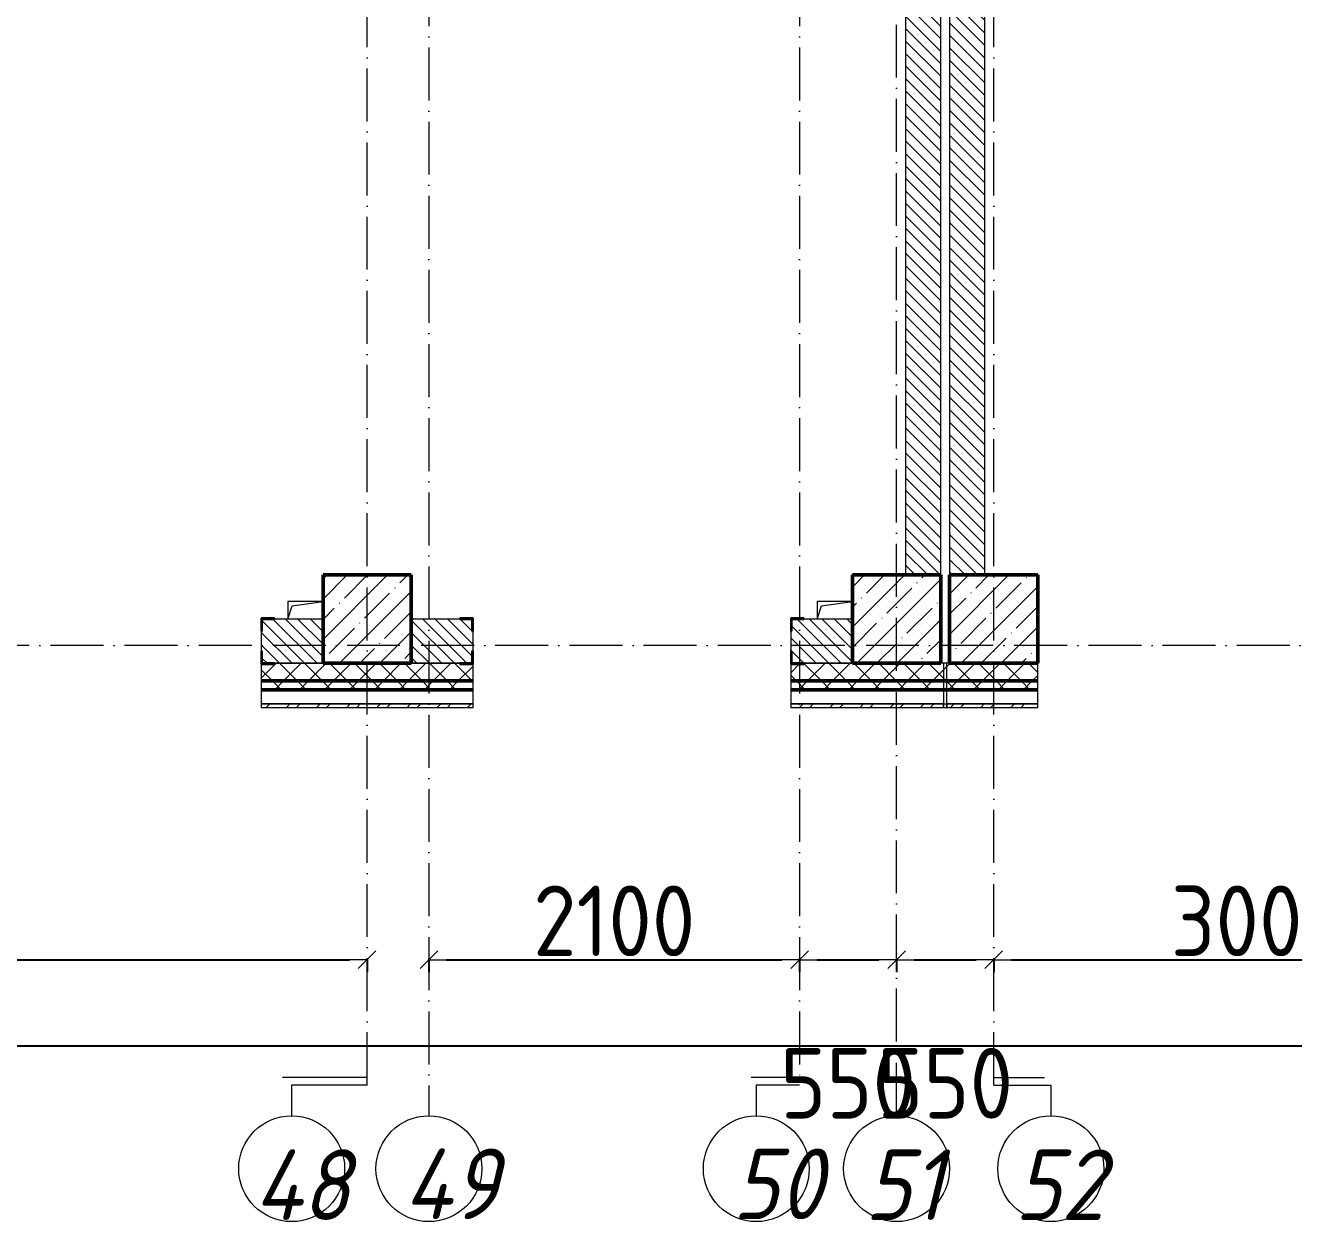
# Model space of a CAD drawing. Header units: millimetres. Extents: x -135211 to 49383, y -8033 to 228499.
# Drawn here: x -63279 to -56093, y 122849 to 129627 of the extents above; entities that cross this region are included whole.
import ezdxf

# ---------------------------------------------------------------- set-up
doc = ezdxf.new("R2010")
doc.units = ezdxf.units.MM
doc.linetypes.add('50_200_ШТРИХ_1Т_ш5_п1_п1_', pattern=[700, 500, -100, 0, -100])
for name, color, linetype, lineweight in [('A-____-____-DIMS', 7, 'Continuous', 9), ('A-GENM-____-MCUT', 7, 'Continuous', 25), ('A-GENM-____-OTLN', 7, 'Continuous', 9), ('A-GENM-____-OTLN-1', 7, 'Continuous', 25), ('A-WALL-____-MCUT-2', 7, 'Continuous', 50), ('A-WALL-____-MCUT-3', 7, 'Continuous', 9), ('A-WALL-____-OTLN', 7, 'Continuous', 9), ('A-WALL-____-PATT-1', 7, 'Continuous', 9), ('A-WALL-FNSH-MCUT-1', 7, 'Continuous', 9), ('S-COLS-____-MCUT', 7, 'Continuous', 50), ('S-COLS-____-OTLN', 7, 'Continuous', 9), ('S-GRID-____-IDEN', 7, 'Continuous', 9), ('S-GRID-____-OTLN', 7, 'Continuous', 9), ('S-GRID-____-OTLN-1', 7, '50_200_ШТРИХ_1Т_ш5_п1_п1_', 9)]:
    doc.layers.add(name, color=color, linetype=linetype, lineweight=lineweight)
doc.styles.add('ISOCPEUR_I', font='isocpeui.ttf', dxfattribs={"width": 0.9, "height": 2.5})
doc.styles.add('СПДС', font='isocpeur.ttf', dxfattribs={"width": 0.9})
doc.dimstyles.new('Размера А3', dxfattribs={"dimtxt": 200, "dimasz": 100, "dimexe": 70, "dimexo": 100, "dimgap": 20, "dimtad": 1, "dimdec": 0, "dimrnd": 10, "dimzin": 0, "dimdsep": 46, "dimtxsty": 'СПДС', "dimblk": 'ARROWHEAD_6', "dimcen": 1, "dimclrd": 256, "dimclre": 256, "dimclrt": 256, "dimazin": 0, "dimtfac": 1, "dimtdec": 0, "dimtmove": 2, "dimatfit": 3, "dimfxl": 1, "dimtolj": 1, "dimtzin": 0, "dimarcsym": 0})
pattern_1 = [(135, (-129942.255, 127932.027), (-35.35534, -35.35534), [])]
pattern_2 = [(45, (-129942.25, 127932.03), (-70.71068, 70.71068), []), (135, (-129942.25, 127932.03), (-70.71068, -70.71068), [])]
pattern_3 = [(45, (-129942.25, 127932.03), (-85.53659, 85.53659), []), (45, (-129885.23, 127932.03), (-85.53659, 85.53659), [])]

# ---------------------------------------------------------------- blocks, each defined once
blk = doc.blocks.new('BSC_Колонна _Прямоугольная - 500х500-V58-АР1_План отверстий 3 этажа в осях 1-64_А-ГГ')
at = {"layer": 'S-COLS-____-OTLN'}
h = blk.add_hatch(dxfattribs=at)
h.set_pattern_fill('FP_95', color=256, style=0, pattern_type=2)
h.set_pattern_definition([(45, (-71600, 1668.96), (-114.04925, 114.04925), []), (45, (-71485.95, 1668.96), (-114.04925, 114.04925), [201.613, -40.323, 3.353, -36.97])])
h.paths.add_polyline_path([(-250, -250), (250, -250), (250, 250), (-250, 250)], flags=0)
at = {"layer": 'S-COLS-____-MCUT'}
for p, q in [((250, 250), (-250, 250)), ((-250, 250), (-250, -250)), ((250, -250), (250, 250)), ((-250, -250), (250, -250))]:
    blk.add_line(p, q, dxfattribs=at)
blk = doc.blocks.new('BSC_Колонна _Прямоугольная - 500х500-V60-АР1_План отверстий 3 этажа в осях 1-64_А-ГГ')
at = {"layer": 'S-COLS-____-OTLN'}
h = blk.add_hatch(dxfattribs=at)
h.set_pattern_fill('FP_97', color=256, style=0, pattern_type=2)
h.set_pattern_definition([(45, (-68600, 1668.96), (-114.04925, 114.04925), []), (45, (-68485.95, 1668.96), (-114.04925, 114.04925), [201.613, -40.323, 3.353, -36.97])])
h.paths.add_polyline_path([(-250, -250), (250, -250), (250, 250), (-250, 250)], flags=0)
at = {"layer": 'S-COLS-____-MCUT'}
for p, q in [((250, 250), (-250, 250)), ((-250, 250), (-250, -250)), ((250, -250), (250, 250)), ((-250, -250), (250, -250))]:
    blk.add_line(p, q, dxfattribs=at)
blk = doc.blocks.new('BSC_Колонна _Прямоугольная - 500х500-V131-АР1_План отверстий 3 этажа в осях 1-64_А-ГГ')
at = {"layer": 'S-COLS-____-OTLN'}
h = blk.add_hatch(dxfattribs=at)
h.set_pattern_fill('FP_154', color=256, style=0, pattern_type=2)
h.set_pattern_definition([(45, (-72150, 1668.96), (-114.04925, 114.04925), []), (45, (-72035.95, 1668.96), (-114.04925, 114.04925), [201.613, -40.323, 3.353, -36.97])])
h.paths.add_polyline_path([(-250, -250), (250, -250), (250, 250), (-250, 250)], flags=0)
at = {"layer": 'S-COLS-____-MCUT'}
for p, q in [((250, 250), (-250, 250)), ((-250, 250), (-250, -250)), ((250, -250), (250, 250)), ((-250, -250), (250, -250))]:
    blk.add_line(p, q, dxfattribs=at)
blk = doc.blocks.new('Фахверк_СКБ_Уголок - 250_2700-27497298-АР1_План отверстий 3 этажа в осях 1-64_А-ГГ')
at = {"layer": 'A-GENM-____-MCUT'}
for p, q in [((200, 181), (125, 181)), ((125, 181), (125, 106)), ((131, 106), (131, 175)), ((131, 175), (200, 175)), ((200, 175), (200, 181)), ((125, 106), (131, 106)), ((131, -6), (125, -6)), ((125, -6), (125, -81)), ((131, -75), (131, -6)), ((125, -81), (200, -81)), ((200, -75), (131, -75)), ((200, -81), (200, -75))]:
    blk.add_line(p, q, dxfattribs=at)
blk = doc.blocks.new('AR_Отверстие прямоугольное _в плите_ - AR_Отверстие прямоугольное _в плите_-V177-АР1_План отверстий 3 этажа в осях 1-64_А-ГГ')
at = {"layer": 'A-GENM-____-OTLN'}
for p, q in [((100, 50), (-100, 50)), ((-100, 50), (-100, -50)), ((-100, -50), (-75, 25)), ((-75, 25), (100, 50))]:
    blk.add_line(p, q, dxfattribs=at)
blk = doc.blocks.new('Стены 8 - Стены 4-31196234-АР1_План отверстий 3 этажа в осях 1-64_А-ГГ')
at = {"layer": 'A-WALL-____-MCUT-3'}
for p, q in [((-1798.5, 41030.2), (-1798.5, 41010.2)), ((-1548.5, 41030.2), (-1798.5, 41030.2)), ((-1798.5, 41010.2), (-1548.5, 41010.2)), ((-1548.5, 41010.2), (-1548.5, 41030.2))]:
    blk.add_line(p, q, dxfattribs=at)
blk = doc.blocks.new('Ось сетки - Круг_Ø6_00__ISO-2_5_0_9K_-25732049-АР1_План отверстий 3 этажа в осях 1-64_А-ГГ')
at = {"layer": 'S-GRID-____-IDEN'}
blk.add_circle((0, 0), 3, dxfattribs=at)
blk = doc.blocks.new('ARROWHEAD_6')
at = {"color": 0, "linetype": 'Continuous'}
for p, q in [((0, 0), (-1, 0)), ((-0.5, -0.5), (0.5, 0.5))]:
    blk.add_line(p, q, dxfattribs=at)
blk = doc.blocks.new('*D975')
at = {"layer": 'A-____-____-DIMS', "lineweight": -2, "transparency": 16777216}
for p, q in [((-67342.3, 124339.6), (-67342.3, 124263.5)), ((-67242.3, 124333.5), (-61442.3, 124333.5)), ((-61342.3, 124339.6), (-61342.3, 124263.5))]:
    blk.add_line(p, q, dxfattribs=at)
at = {"layer": 'Defpoints', "color": 0, "transparency": 16777216}
for p in [(-67342.3, 124439.6), (-61342.3, 124439.6), (-61342.3, 124333.5)]:
    blk.add_point(p, dxfattribs=at)
at = {"layer": 'A-____-____-DIMS', "lineweight": -2, "transparency": 16777216, "xscale": 100, "yscale": 100, "zscale": 100, "rotation": 180}
blk.add_blockref('ARROWHEAD_6', (-67342.3, 124333.5), dxfattribs=at)
at = {"layer": 'A-____-____-DIMS', "lineweight": -2, "transparency": 16777216, "xscale": 100, "yscale": 100, "zscale": 100}
blk.add_blockref('ARROWHEAD_6', (-61342.3, 124333.5), dxfattribs=at)
at = {"layer": 'A-____-____-DIMS', "transparency": 16777216, "insert": (-64342.3, 124553.5), "char_height": 400, "attachment_point": 5, "style": 'СПДС'}
blk.add_mtext('\\A1;6000', dxfattribs=at)
blk = doc.blocks.new('*D976')
at = {"layer": 'A-____-____-DIMS', "lineweight": -2, "transparency": 16777216}
for p, q in [((-60992.3, 124339.6), (-60992.3, 124263.5)), ((-60892.3, 124333.5), (-58992.3, 124333.5)), ((-58892.3, 124339.6), (-58892.3, 124263.5))]:
    blk.add_line(p, q, dxfattribs=at)
at = {"layer": 'Defpoints', "color": 0, "transparency": 16777216}
for p in [(-60992.3, 124439.6), (-58892.3, 124439.6), (-58892.3, 124333.5)]:
    blk.add_point(p, dxfattribs=at)
at = {"layer": 'A-____-____-DIMS', "lineweight": -2, "transparency": 16777216, "xscale": 100, "yscale": 100, "zscale": 100, "rotation": 180}
blk.add_blockref('ARROWHEAD_6', (-60992.3, 124333.5), dxfattribs=at)
at = {"layer": 'A-____-____-DIMS', "lineweight": -2, "transparency": 16777216, "xscale": 100, "yscale": 100, "zscale": 100}
blk.add_blockref('ARROWHEAD_6', (-58892.3, 124333.5), dxfattribs=at)
at = {"layer": 'A-____-____-DIMS', "transparency": 16777216, "insert": (-59942.3, 124553.5), "char_height": 400, "attachment_point": 5, "style": 'СПДС'}
blk.add_mtext('\\A1;2100', dxfattribs=at)
blk = doc.blocks.new('*D977')
at = {"layer": 'A-____-____-DIMS', "lineweight": -2, "transparency": 16777216}
for p, q in [((-58892.3, 124339.6), (-58892.3, 124263.5)), ((-58792.3, 124333.5), (-58442.3, 124333.5)), ((-58342.3, 124339.6), (-58342.3, 124263.5))]:
    blk.add_line(p, q, dxfattribs=at)
at = {"layer": 'Defpoints', "color": 0, "transparency": 16777216}
for p in [(-58892.3, 124439.6), (-58342.3, 124439.6), (-58342.3, 124333.5)]:
    blk.add_point(p, dxfattribs=at)
at = {"layer": 'A-____-____-DIMS', "lineweight": -2, "transparency": 16777216, "xscale": 100, "yscale": 100, "zscale": 100, "rotation": 180}
blk.add_blockref('ARROWHEAD_6', (-58892.3, 124333.5), dxfattribs=at)
at = {"layer": 'A-____-____-DIMS', "lineweight": -2, "transparency": 16777216, "xscale": 100, "yscale": 100, "zscale": 100}
blk.add_blockref('ARROWHEAD_6', (-58342.3, 124333.5), dxfattribs=at)
at = {"layer": 'A-____-____-DIMS', "transparency": 16777216, "insert": (-58617.3, 123633.5), "char_height": 400, "attachment_point": 5, "style": 'СПДС'}
blk.add_mtext('\\A1;550', dxfattribs=at)
blk = doc.blocks.new('*D978')
at = {"layer": 'A-____-____-DIMS', "lineweight": -2, "transparency": 16777216}
for p, q in [((-58342.3, 124339.6), (-58342.3, 124263.5)), ((-58242.3, 124333.5), (-57892.3, 124333.5)), ((-57792.3, 124339.6), (-57792.3, 124263.5))]:
    blk.add_line(p, q, dxfattribs=at)
at = {"layer": 'Defpoints', "color": 0, "transparency": 16777216}
for p in [(-58342.3, 124439.6), (-57792.3, 124439.6), (-57792.3, 124333.5)]:
    blk.add_point(p, dxfattribs=at)
at = {"layer": 'A-____-____-DIMS', "lineweight": -2, "transparency": 16777216, "xscale": 100, "yscale": 100, "zscale": 100, "rotation": 180}
blk.add_blockref('ARROWHEAD_6', (-58342.3, 124333.5), dxfattribs=at)
at = {"layer": 'A-____-____-DIMS', "lineweight": -2, "transparency": 16777216, "xscale": 100, "yscale": 100, "zscale": 100}
blk.add_blockref('ARROWHEAD_6', (-57792.3, 124333.5), dxfattribs=at)
at = {"layer": 'A-____-____-DIMS', "transparency": 16777216, "insert": (-58067.3, 123633.5), "char_height": 400, "attachment_point": 5, "style": 'СПДС'}
blk.add_mtext('\\A1;550', dxfattribs=at)
blk = doc.blocks.new('*D979')
at = {"layer": 'A-____-____-DIMS', "lineweight": -2, "transparency": 16777216}
for p, q in [((-57792.3, 124339.6), (-57792.3, 124263.5)), ((-57692.3, 124333.5), (-54892.3, 124333.5)), ((-54792.3, 124339.6), (-54792.3, 124263.5))]:
    blk.add_line(p, q, dxfattribs=at)
at = {"layer": 'Defpoints', "color": 0, "transparency": 16777216}
for p in [(-57792.3, 124439.6), (-54792.3, 124439.6), (-54792.3, 124333.5)]:
    blk.add_point(p, dxfattribs=at)
at = {"layer": 'A-____-____-DIMS', "lineweight": -2, "transparency": 16777216, "xscale": 100, "yscale": 100, "zscale": 100, "rotation": 180}
blk.add_blockref('ARROWHEAD_6', (-57792.3, 124333.5), dxfattribs=at)
at = {"layer": 'A-____-____-DIMS', "lineweight": -2, "transparency": 16777216, "xscale": 100, "yscale": 100, "zscale": 100}
blk.add_blockref('ARROWHEAD_6', (-54792.3, 124333.5), dxfattribs=at)
at = {"layer": 'A-____-____-DIMS', "transparency": 16777216, "insert": (-56292.3, 124553.5), "char_height": 400, "attachment_point": 5, "style": 'СПДС'}
blk.add_mtext('\\A1;3000', dxfattribs=at)
blk = doc.blocks.new('*D986')
at = {"layer": 'A-____-____-DIMS', "lineweight": -2, "transparency": 16777216}
for p, q in [((-132292.3, 123851.4), (-132292.3, 123775.3)), ((-132192.3, 123845.3), (-28892.3, 123845.3)), ((-28792.3, 123851.4), (-28792.3, 123775.3))]:
    blk.add_line(p, q, dxfattribs=at)
at = {"layer": 'Defpoints', "color": 0, "transparency": 16777216}
for p in [(-132292.3, 123951.4), (-28792.3, 123951.4), (-28792.3, 123845.3)]:
    blk.add_point(p, dxfattribs=at)
at = {"layer": 'A-____-____-DIMS', "lineweight": -2, "transparency": 16777216, "xscale": 100, "yscale": 100, "zscale": 100, "rotation": 180}
blk.add_blockref('ARROWHEAD_6', (-132292.3, 123845.3), dxfattribs=at)
at = {"layer": 'A-____-____-DIMS', "lineweight": -2, "transparency": 16777216, "xscale": 100, "yscale": 100, "zscale": 100}
blk.add_blockref('ARROWHEAD_6', (-28792.3, 123845.3), dxfattribs=at)
at = {"layer": 'A-____-____-DIMS', "transparency": 16777216, "insert": (-80542.3, 124065.3), "char_height": 400, "attachment_point": 5, "style": 'СПДС'}
blk.add_mtext('\\A1;103500', dxfattribs=at)

msp = doc.modelspace()

# ---------------------------------------------------------------- hatches: boundary and pattern name
at = {"layer": 'A-WALL-____-PATT-1'}
h = msp.add_hatch(dxfattribs=at)
h.set_pattern_fill('FP_6', color=256, style=0, pattern_type=2)
h.set_pattern_definition(pattern_1)
h.paths.add_polyline_path([(-58092.3, 126513.1), (-58092.3, 133513.1), (-58292.3, 133513.1), (-58292.3, 126513.1)], flags=0)
h = msp.add_hatch(dxfattribs=at)
h.set_pattern_fill('FP_6', color=256, style=0, pattern_type=2)
h.set_pattern_definition(pattern_1)
h.paths.add_polyline_path([(-57842.3, 126513.1), (-57842.3, 133513.1), (-58042.3, 133513.1), (-58042.3, 126513.1)], flags=0)
h = msp.add_hatch(dxfattribs=at)
h.set_pattern_fill('FP_6', color=256, style=0, pattern_type=2)
h.set_pattern_definition(pattern_1)
h.paths.add_polyline_path([(-61908.6, 126013.1), (-61592.3, 126013.1), (-61592.3, 126263.1), (-61936.3, 126263.1), (-61936.3, 126194.1), (-61942.3, 126194.1), (-61942.3, 126082.1), (-61936.3, 126082.1), (-61936.3, 126013.1)], flags=0)
h.paths.add_polyline_path([(-63742.3, 126013.1), (-63742.3, 126263.1), (-64936.3, 126263.1), (-64936.3, 126194.1), (-64942.3, 126194.1), (-64942.3, 126082.1), (-64936.3, 126082.1), (-64936.3, 126013.1), (-64686.3, 126013.1)], flags=0)
h.paths.add_polyline_path([(-66817.3, 126013.1), (-66748.3, 126013.1), (-66748.3, 126082.1), (-66742.3, 126082.1), (-66742.3, 126194.1), (-66748.3, 126194.1), (-66748.3, 126263.1), (-67092.3, 126263.1), (-67092.3, 126013.1)], flags=0)
h = msp.add_hatch(dxfattribs=at)
h.set_pattern_fill('FP_6', color=256, style=0, pattern_type=2)
h.set_pattern_definition(pattern_1)
h.paths.add_polyline_path([(-58936.3, 126013.1), (-58592.3, 126013.1), (-58592.3, 126263.1), (-58936.3, 126263.1), (-58936.3, 126194.1), (-58942.3, 126194.1), (-58942.3, 126082.1), (-58936.3, 126082.1), (-58936.3, 126017.4)], flags=0)
h.paths.add_polyline_path([(-61024.8, 126013.1), (-60748.3, 126013.1), (-60748.3, 126082.1), (-60742.3, 126082.1), (-60742.3, 126194.1), (-60748.3, 126194.1), (-60748.3, 126263.1), (-61092.3, 126263.1), (-61092.3, 126013.1)], flags=0)
h = msp.add_hatch(dxfattribs=at)
h.set_pattern_fill('FP_1', color=256, style=0, pattern_type=2)
h.set_pattern_definition(pattern_2)
h.paths.add_polyline_path([(-29192.3, 125913.1), (-28692.3, 125913.1), (-28692.3, 126013.1), (-37717.3, 126013.1), (-37717.3, 126007.1), (-37792.3, 126007.1), (-37792.3, 125913.1), (-29210.5, 125913.1)], flags=0)
h.paths.add_polyline_path([(-40699, 125913.1), (-39592.3, 125913.1), (-39592.3, 126007.1), (-39667.3, 126007.1), (-39667.3, 126013.1), (-47542.3, 126013.1), (-47542.3, 125913.1), (-40942.3, 125913.1)], flags=0)
h.paths.add_polyline_path([(-48542.3, 125913.1), (-48542.3, 126013.1), (-49667.3, 126013.1), (-49667.3, 126007.1), (-49742.3, 126007.1), (-49742.3, 125913.1), (-48652.6, 125913.1)], flags=0)
h.paths.add_polyline_path([(-51542.3, 125913.1), (-51542.3, 126007.1), (-51617.3, 126007.1), (-51617.3, 126013.1), (-52667.3, 126013.1), (-52667.3, 126007.1), (-52742.3, 126007.1), (-52742.3, 125913.1), (-52187.5, 125913.1)], flags=0)
h.paths.add_polyline_path([(-54542.3, 125913.1), (-54542.3, 126013.1), (-55667.3, 126013.1), (-55667.3, 126007.1), (-55742.3, 126007.1), (-55742.3, 125913.1), (-55667.3, 125913.1)], flags=0)
h.paths.add_polyline_path([(-58942.3, 125913.1), (-57542.3, 125913.1), (-57542.3, 126013.1), (-58867.3, 126013.1), (-58867.3, 126007.1), (-58942.3, 126007.1)], flags=0)
h.paths.add_polyline_path([(-61024.8, 125913.1), (-60742.3, 125913.1), (-60742.3, 126007.1), (-60817.3, 126007.1), (-60817.3, 126013.1), (-61867.3, 126013.1), (-61867.3, 126007.1), (-61942.3, 126007.1), (-61942.3, 125913.1), (-61908.6, 125913.1)], flags=0)
h.paths.add_polyline_path([(-63742.3, 125913.1), (-63742.3, 126013.1), (-64867.3, 126013.1), (-64867.3, 126007.1), (-64942.3, 126007.1), (-64942.3, 125913.1), (-64867.3, 125913.1)], flags=0)
h.paths.add_polyline_path([(-67092.3, 125913.1), (-66742.3, 125913.1), (-66742.3, 126007.1), (-66817.3, 126007.1), (-66817.3, 126013.1), (-67867.3, 126013.1), (-67867.3, 126007.1), (-67942.3, 126007.1), (-67942.3, 125913.1), (-67210.9, 125913.1)], flags=0)
h.paths.add_polyline_path([(-69742.3, 125913.1), (-69742.3, 126007.1), (-69817.3, 126007.1), (-69817.3, 126013.1), (-70867.3, 126013.1), (-70867.3, 126007.1), (-70942.3, 126007.1), (-70942.3, 125913.1), (-69862.1, 125913.1)], flags=0)
h.paths.add_polyline_path([(-72742.3, 125913.1), (-72742.3, 126007.1), (-72817.3, 126007.1), (-72817.3, 126013.1), (-73867.3, 126013.1), (-73867.3, 126007.1), (-73942.3, 126007.1), (-73942.3, 125913.1), (-73397.1, 125913.1)], flags=0)
h.paths.add_polyline_path([(-76932, 125913.1), (-75742.3, 125913.1), (-75742.3, 126007.1), (-75817.3, 126007.1), (-75817.3, 126013.1), (-76867.3, 126013.1), (-76867.3, 126007.1), (-76942.3, 126007.1), (-76942.3, 125913.1), (-76936.3, 125913.1)], flags=0)
h.paths.add_polyline_path([(-79942.3, 125913.1), (-78742.3, 125913.1), (-78742.3, 126007.1), (-78817.3, 126007.1), (-78817.3, 126013.1), (-79867.3, 126013.1), (-79867.3, 126007.1), (-79942.3, 126007.1)], flags=0)
h.paths.add_polyline_path([(-84885.6, 125913.1), (-84742.3, 125913.1), (-84742.3, 126007.1), (-84817.3, 126007.1), (-84817.3, 126013.1), (-85867.3, 126013.1), (-85867.3, 126007.1), (-85942.3, 126007.1), (-85942.3, 125913.1), (-85092.3, 125913.1)], flags=0)
h.paths.add_polyline_path([(-87742.3, 125913.1), (-87742.3, 126007.1), (-87817.3, 126007.1), (-87817.3, 126013.1), (-88867.3, 126013.1), (-88867.3, 126007.1), (-88942.3, 126007.1), (-88942.3, 125913.1), (-87748.3, 125913.1)], flags=0)
h.paths.add_polyline_path([(-91071.7, 125913.1), (-90742.3, 125913.1), (-90742.3, 126007.1), (-90817.3, 126007.7), (-90817.3, 126013.1), (-92142.3, 126013.1), (-92142.3, 125913.1)], flags=0)
h.paths.add_polyline_path([(-94606.6, 125913.1), (-93942.3, 125913.1), (-93942.3, 126007.1), (-94017.3, 126007.1), (-94017.3, 126013.1), (-95142.3, 126013.1), (-95142.3, 125913.1)], flags=0)
h.paths.add_polyline_path([(-96942.3, 125913.1), (-96942.3, 126007.1), (-97017.3, 126007.1), (-97017.3, 126013.1), (-98067.3, 126013.1), (-98067.3, 126007.1), (-98142.3, 126007.1), (-98141.6, 125913.1), (-96948.3, 125913.1)], flags=0)
h.paths.add_polyline_path([(-99942.3, 125913.1), (-99942.3, 126007.1), (-100017.3, 126007.1), (-100017.3, 126013.1), (-101142.3, 126013.1), (-101142.3, 125913.1), (-100792.8, 125913.1)], flags=0)
h.paths.add_polyline_path([(-102942.3, 125913.1), (-102942.3, 126007.1), (-103017.3, 126007.1), (-103017.3, 126013.1), (-104142.3, 126013.1), (-104142.3, 125913.1), (-103444, 125913.1)], flags=0)
h.paths.add_polyline_path([(-105942.3, 125913.1), (-105942.3, 126007.1), (-106017.3, 126007.1), (-106017.3, 126013.1), (-107067.3, 126013.1), (-107067.3, 126007.1), (-107142.3, 126007.1), (-107142.3, 125913.1), (-106978.9, 125913.1)], flags=0)
h.paths.add_polyline_path([(-115816.2, 125913.1), (-114942.3, 125913.1), (-114942.3, 126007.1), (-115017.3, 126007.1), (-115017.3, 126013.1), (-116067.3, 126013.1), (-116067.3, 126007.1), (-116142.3, 126007.1), (-116142.3, 125913.1)], flags=0)
h.paths.add_polyline_path([(-117583.7, 125913.1), (-117142.3, 125913.1), (-117142.3, 126007.1), (-117217.3, 126007.1), (-117217.3, 126013.1), (-122467.3, 126013.1), (-122467.3, 126007.1), (-122542.3, 126007.1), (-122542.3, 125913.1), (-119042.3, 125913.1)], flags=0)
h.paths.add_polyline_path([(-124653.5, 125913.1), (-123542.3, 125913.1), (-123542.3, 126007.1), (-123617.3, 126007.1), (-123617.3, 126013.1), (-132392.3, 126013.1), (-132392.3, 125913.1), (-126421, 125913.1)], flags=0)
h = msp.add_hatch(dxfattribs=at)
h.set_pattern_fill('FP_1', color=256, style=0, pattern_type=2)
h.set_pattern_definition(pattern_2)
h.paths.add_polyline_path([(-28692.3, 125863.1), (-28592.3, 125863.1), (-28592.3, 125913.1), (-37792.3, 125913.1), (-37792.3, 125863.1), (-29210.5, 125863.1)], flags=0)
h.paths.add_polyline_path([(-40699, 125863.1), (-39592.3, 125863.1), (-39592.3, 125913.1), (-47542.3, 125913.1), (-47542.3, 125863.1), (-41582.7, 125863.1)], flags=0)
h.paths.add_polyline_path([(-48652.6, 125863.1), (-48542.3, 125863.1), (-48542.3, 125913.1), (-49742.3, 125913.1), (-49742.3, 125863.1), (-49536.3, 125863.1)], flags=0)
h.paths.add_polyline_path([(-52742.3, 125863.1), (-51542.3, 125863.1), (-51542.3, 125913.1), (-52742.3, 125913.1)], flags=0)
h.paths.add_polyline_path([(-55722.4, 125863.1), (-54542.3, 125863.1), (-54542.3, 125913.1), (-55742.3, 125913.1), (-55742.3, 125863.1)], flags=0)
h.paths.add_polyline_path([(-57542.3, 125863.1), (-57542.3, 125913.1), (-58942.3, 125913.1), (-58942.3, 125863.1), (-58373.6, 125863.1)], flags=0)
h.paths.add_polyline_path([(-60742.3, 125863.1), (-60742.3, 125913.1), (-61942.3, 125913.1), (-61942.3, 125863.1), (-61024.8, 125863.1)], flags=0)
h.paths.add_polyline_path([(-63742.3, 125863.1), (-63742.3, 125913.1), (-64942.3, 125913.1), (-64942.3, 125863.1)], flags=0)
h.paths.add_polyline_path([(-66742.3, 125863.1), (-66742.3, 125913.1), (-67942.3, 125913.1), (-67942.3, 125863.1), (-67210.9, 125863.1)], flags=0)
h.paths.add_polyline_path([(-70942.3, 125863.1), (-69742.3, 125863.1), (-69742.3, 125913.1), (-70942.3, 125913.1)], flags=0)
h.paths.add_polyline_path([(-73942.3, 125863.1), (-72742.3, 125863.1), (-72742.3, 125913.1), (-73942.3, 125913.1)], flags=0)
h.paths.add_polyline_path([(-76932, 125863.1), (-75742.3, 125863.1), (-75742.3, 125913.1), (-76942.3, 125913.1), (-76942.3, 125863.1)], flags=0)
h.paths.add_polyline_path([(-78742.3, 125863.1), (-78742.3, 125913.1), (-79942.3, 125913.1), (-79942.3, 125863.1), (-79583.2, 125863.1)], flags=0)
h.paths.add_polyline_path([(-84885.6, 125863.1), (-84742.3, 125863.1), (-84742.3, 125913.1), (-85942.3, 125913.1), (-85942.3, 125863.1), (-85769.3, 125863.1)], flags=0)
h.paths.add_polyline_path([(-87742.3, 125863.1), (-87742.3, 125913.1), (-88942.3, 125913.1), (-88942.3, 125863.1), (-88420.5, 125863.1)], flags=0)
h.paths.add_polyline_path([(-91071.7, 125863.1), (-90742.3, 125863.1), (-90742.3, 125913.1), (-92142.3, 125913.1), (-92142.3, 125863.1)], flags=0)
h.paths.add_polyline_path([(-93942.3, 125863.1), (-93942.3, 125913.1), (-95142.3, 125913.1), (-95142.3, 125863.1), (-94606.6, 125863.1)], flags=0)
h.paths.add_polyline_path([(-96942.3, 125863.1), (-96942.3, 125913.1), (-98142.3, 125913.1), (-98141.6, 125863.1)], flags=0)
h.paths.add_polyline_path([(-99942.3, 125863.1), (-99942.3, 125913.1), (-101142.3, 125913.1), (-101142.3, 125863.1), (-100792.8, 125863.1)], flags=0)
h.paths.add_polyline_path([(-102942.3, 125863.1), (-102942.3, 125913.1), (-104142.3, 125913.1), (-104142.3, 125863.1), (-103444, 125863.1)], flags=0)
h.paths.add_polyline_path([(-106978.9, 125863.1), (-105942.3, 125863.1), (-105942.3, 125913.1), (-107142.3, 125913.1), (-107142.3, 125863.1)], flags=0)
h.paths.add_polyline_path([(-116142.3, 125863.1), (-114942.3, 125863.1), (-114942.3, 125913.1), (-116142.3, 125913.1)], flags=0)
h.paths.add_polyline_path([(-117142.3, 125863.1), (-117142.3, 125913.1), (-122542.3, 125913.1), (-122542.3, 125863.1), (-117583.7, 125863.1)], flags=0)
h.paths.add_polyline_path([(-123769.8, 125863.1), (-123542.3, 125863.1), (-123542.3, 125913.1), (-132492.3, 125913.1), (-132492.3, 125863.1), (-124653.5, 125863.1)], flags=0)
h = msp.add_hatch(dxfattribs=at)
h.set_pattern_fill('FP_3', color=256, style=0, pattern_type=2)
h.set_pattern_definition(pattern_3)
h.paths.add_polyline_path([(-58373.6, 125763.1), (-58077.3, 125763.1), (-58077.3, 125783.1), (-58941.3, 125783.1), (-58941.3, 125763.1)], flags=0)
h.paths.add_polyline_path([(-60742.3, 125763.1), (-60742.3, 125783.1), (-61942.3, 125783.1), (-61942.3, 125763.1), (-61024.8, 125763.1)], flags=0)
h.paths.add_polyline_path([(-63742.3, 125763.1), (-63742.3, 125783.1), (-64942.3, 125783.1), (-64942.3, 125763.1)], flags=0)
h.paths.add_polyline_path([(-67210.9, 125763.1), (-66742.3, 125763.1), (-66742.3, 125783.1), (-67941.3, 125783.1), (-67941.3, 125763.1)], flags=0)
h.paths.add_polyline_path([(-70942.3, 125763.1), (-69742.3, 125763.1), (-69742.3, 125783.1), (-70942.3, 125783.1)], flags=0)
h.paths.add_polyline_path([(-73397.1, 125763.1), (-72742.3, 125763.1), (-72742.3, 125783.1), (-73941.3, 125783.1), (-73941.3, 125763.1)], flags=0)
h.paths.add_polyline_path([(-75742.3, 125763.1), (-75742.3, 125783.1), (-76942.3, 125783.1), (-76942.3, 125763.1), (-76048.3, 125763.1)], flags=0)
h.paths.add_polyline_path([(-78742.3, 125763.1), (-78742.3, 125783.1), (-79942.3, 125783.1), (-79942.3, 125763.1), (-79583.2, 125763.1)], flags=0)
h.paths.add_polyline_path([(-84885.6, 125763.1), (-84742.3, 125763.1), (-84742.3, 125783.1), (-85942.3, 125783.1), (-85942.3, 125763.1), (-85769.3, 125763.1)], flags=0)
h.paths.add_polyline_path([(-88942.3, 125763.1), (-87742.3, 125763.1), (-87742.3, 125783.1), (-88942.3, 125783.1)], flags=0)
h.paths.add_polyline_path([(-91607.3, 125763.1), (-90742.3, 125763.1), (-90742.3, 125783.1), (-91607.3, 125783.1)], flags=0)
h = msp.add_hatch(dxfattribs=at)
h.set_pattern_fill('FP_3', color=256, style=0, pattern_type=2)
h.set_pattern_definition(pattern_3)
h.paths.add_polyline_path([(-28462.3, 125763.1), (-28462.3, 125783.1), (-37792.3, 125783.1), (-37792.3, 125763.1), (-29210.5, 125763.1)], flags=0)
h.paths.add_polyline_path([(-40699, 125763.1), (-39592.3, 125763.1), (-39592.3, 125783.1), (-47542.3, 125783.1), (-47542.3, 125763.1), (-41582.7, 125763.1)], flags=0)
h.paths.add_polyline_path([(-49536.3, 125763.1), (-48542.3, 125763.1), (-48542.3, 125783.1), (-49742.3, 125783.1), (-49742.3, 125763.1)], flags=0)
h.paths.add_polyline_path([(-51542.3, 125763.1), (-51542.3, 125783.1), (-52741.3, 125783.1), (-52741.3, 125763.1), (-52187.5, 125763.1)], flags=0)
h.paths.add_polyline_path([(-55722.4, 125763.1), (-54542.3, 125763.1), (-54542.3, 125783.1), (-55742.3, 125783.1), (-55742.3, 125763.1)], flags=0)
h.paths.add_polyline_path([(-58057.3, 125763.1), (-57542.3, 125763.1), (-57542.3, 125783.1), (-58057.3, 125783.1)], flags=0)

# ---------------------------------------------------------------- linework, layer by layer
at = {"layer": 'A-WALL-____-MCUT-2'}
for p, q in [((-61942.3, 125913.1), (-60742.3, 125913.1)), ((-58942.3, 125913.1), (-57542.3, 125913.1)), ((-61942.3, 125863.1), (-60742.3, 125863.1)), ((-58942.3, 125863.1), (-57542.3, 125863.1))]:
    msp.add_line(p, q, dxfattribs=at)
at = {"layer": 'A-WALL-____-MCUT-3'}
for p, q in [((-58292.3, 133513.1), (-58292.3, 126513.1)), ((-58092.3, 126513.1), (-58092.3, 133513.1)), ((-58042.3, 133513.1), (-58042.3, 126513.1)), ((-57842.3, 126513.1), (-57842.3, 133513.1)), ((-61592.3, 126263.1), (-61867.3, 126263.1)), ((-60817.3, 126263.1), (-61092.3, 126263.1)), ((-58592.3, 126263.1), (-58867.3, 126263.1)), ((-61942.3, 126194.1), (-61942.3, 126082.1)), ((-60742.3, 126082.1), (-60742.3, 126194.1)), ((-58942.3, 126194.1), (-58942.3, 126082.1)), ((-61942.3, 126007.1), (-61942.3, 125783.1)), ((-61592.3, 126013.1), (-61867.3, 126013.1)), ((-61867.3, 126013.1), (-61592.3, 126013.1)), ((-60817.3, 126013.1), (-61092.3, 126013.1)), ((-61092.3, 126013.1), (-60817.3, 126013.1)), ((-60742.3, 125783.1), (-60742.3, 126007.1)), ((-58942.3, 126007.1), (-58942.3, 125783.1)), ((-58592.3, 126013.1), (-58867.3, 126013.1)), ((-58867.3, 126013.1), (-58592.3, 126013.1)), ((-58042.3, 126013.1), (-58092.3, 126013.1)), ((-57542.3, 125783.1), (-57542.3, 126013.1)), ((-61942.3, 125783.1), (-60742.3, 125783.1)), ((-58942.3, 125783.1), (-57542.3, 125783.1))]:
    msp.add_line(p, q, dxfattribs=at)
at = {"layer": 'A-WALL-FNSH-MCUT-1'}
for p, q in [((-60742.3, 125783.1), (-61942.3, 125783.1)), ((-61942.3, 125783.1), (-61942.3, 125763.1)), ((-61942.3, 125763.1), (-60742.3, 125763.1)), ((-60742.3, 125763.1), (-60742.3, 125783.1)), ((-58077.3, 125783.1), (-58941.3, 125783.1)), ((-58941.3, 125783.1), (-58941.3, 125763.1)), ((-58941.3, 125763.1), (-58077.3, 125763.1)), ((-58077.3, 125763.1), (-58077.3, 125783.1)), ((-57542.3, 125783.1), (-58057.3, 125783.1)), ((-58057.3, 125783.1), (-58057.3, 125763.1)), ((-58057.3, 125763.1), (-57542.3, 125763.1)), ((-57542.3, 125763.1), (-57542.3, 125783.1))]:
    msp.add_line(p, q, dxfattribs=at)
at = {"layer": 'S-GRID-____-OTLN'}
for p, q in [((-61342.3, 123666.3), (-61822.3, 123666.3)), ((-61770, 123622), (-61770, 123449.4)), ((-61342.3, 123622), (-61770, 123622)), ((-58892.3, 123666.3), (-59165.5, 123666.3)), ((-59137.3, 123622), (-59137.3, 123449.4)), ((-58892.3, 123622), (-59137.3, 123622)), ((-57792.3, 123666.3), (-57504.5, 123666.3)), ((-57792.3, 123622), (-57468.6, 123622)), ((-57468.6, 123622), (-57468.6, 123449.4))]:
    msp.add_line(p, q, dxfattribs=at)
at = {"layer": 'S-GRID-____-OTLN-1', "color": 251, "ltscale": 0.6, "true_color": 0x636466}
for p, q in [((-60992.3, 177813), (-60992.3, 123449.4)), ((-58892.3, 177813), (-58892.3, 123622)), ((-61342.3, 123622), (-61342.3, 138082.6)), ((-58342.3, 123449.4), (-58342.3, 138082.6)), ((-57792.3, 123622), (-57792.3, 138082.6)), ((-25867.8, 126113.1), (-134611, 126113.1))]:
    msp.add_line(p, q, dxfattribs=at)

# ---------------------------------------------------------------- block references
at = {"layer": 'A-GENM-____-OTLN'}
for p in [(-61692.3, 126313.1), (-58692.3, 126313.1)]:
    msp.add_blockref('AR_Отверстие прямоугольное _в плите_ - AR_Отверстие прямоугольное _в плите_-V177-АР1_План отверстий 3 этажа в осях 1-64_А-ГГ', p, dxfattribs=at)
at = {"layer": 'A-GENM-____-OTLN-1'}
for p in [(-62067.3, 126088.1), (-59067.3, 126088.1)]:
    msp.add_blockref('Фахверк_СКБ_Уголок - 250_2700-27497298-АР1_План отверстий 3 этажа в осях 1-64_А-ГГ', p, dxfattribs=at)
at = {"layer": 'A-GENM-____-OTLN-1', "rotation": 180}
msp.add_blockref('Фахверк_СКБ_Уголок - 250_2700-27497298-АР1_План отверстий 3 этажа в осях 1-64_А-ГГ', (-60617.3, 126188.1), dxfattribs=at)
at = {"layer": 'A-WALL-____-OTLN', "rotation": 89.9999999999999}
msp.add_blockref('Стены 8 - Стены 4-31196234-АР1_План отверстий 3 этажа в осях 1-64_А-ГГ', (-17047, 127561.6), dxfattribs=at)
at = {"layer": 'S-COLS-____-OTLN'}
for name, p in [('BSC_Колонна _Прямоугольная - 500х500-V60-АР1_План отверстий 3 этажа в осях 1-64_А-ГГ', (-61342.3, 126263.1)), ('BSC_Колонна _Прямоугольная - 500х500-V58-АР1_План отверстий 3 этажа в осях 1-64_А-ГГ', (-58342.3, 126263.1)), ('BSC_Колонна _Прямоугольная - 500х500-V131-АР1_План отверстий 3 этажа в осях 1-64_А-ГГ', (-57792.3, 126263.1))]:
    msp.add_blockref(name, p, dxfattribs=at)
at = {"layer": 'S-GRID-____-IDEN', "xscale": 99.99999999999993, "yscale": 99.99999999999993, "zscale": 99.99999999999993}
for p in [(-61770, 123149.4), (-58342.3, 123149.4), (-57468.6, 123149.4)]:
    msp.add_blockref('Ось сетки - Круг_Ø6_00__ISO-2_5_0_9K_-25732049-АР1_План отверстий 3 этажа в осях 1-64_А-ГГ', p, dxfattribs=at)
at = {"layer": 'S-GRID-____-IDEN', "xscale": 99.99999999999993, "yscale": 99.99999999999993, "zscale": 99.99999999999993, "rotation": 180}
for p in [(-60992.3, 123149.4), (-59137.3, 123149.4)]:
    msp.add_blockref('Ось сетки - Круг_Ø6_00__ISO-2_5_0_9K_-25732049-АР1_План отверстий 3 этажа в осях 1-64_А-ГГ', p, dxfattribs=at)

# ---------------------------------------------------------------- texts
at = {"layer": 'S-GRID-____-IDEN', "char_height": 400, "attachment_point": 1, "style": 'ISOCPEUR_I'}
for s, insert, width in [('48', (-61983.9, 123258.2), 425.696), ('49', (-61135.6, 123263.4), 425.696), ('50', (-59271.7, 123263.4), 404.05), ('51', (-58523.3, 123258.2), 346.329), ('52', (-57673.6, 123258.2), 404.05)]:
    msp.add_mtext(s, dxfattribs=dict(at, insert=insert, width=width))

# ---------------------------------------------------------------- dimensions: what is measured, and where the dimension line sits
at = {"layer": 'A-____-____-DIMS'}
for base, p1, p2, picture, middle in [((-61342.3, 124333.5), (-67342.3, 124439.6), (-61342.3, 124439.6), '*D975', (-64342.3, 124553.5)), ((-58892.3, 124333.5), (-60992.3, 124439.6), (-58892.3, 124439.6), '*D976', (-59942.3, 124553.5)), ((-54792.3, 124333.5), (-57792.3, 124439.6), (-54792.3, 124439.6), '*D979', (-56292.3, 124553.5)), ((-58342.3, 124333.5), (-58892.3, 124439.6), (-58342.3, 124439.6), '*D977', (-58617.3, 123633.5)), ((-57792.3, 124333.5), (-58342.3, 124439.6), (-57792.3, 124439.6), '*D978', (-58067.3, 123633.5)), ((-28792.3, 123845.3), (-132292.3, 123951.4), (-28792.3, 123951.4), '*D986', (-80542.3, 124065.3))]:
    dim = msp.add_linear_dim(base=base, p1=p1, p2=p2, dimstyle='Размера А3', override={"dimtxt": 400}, dxfattribs=at)
    dim.commit()
    dim.dimension.update_dxf_attribs({"geometry": picture, "text_midpoint": middle})

doc.saveas('drawing.dxf')
